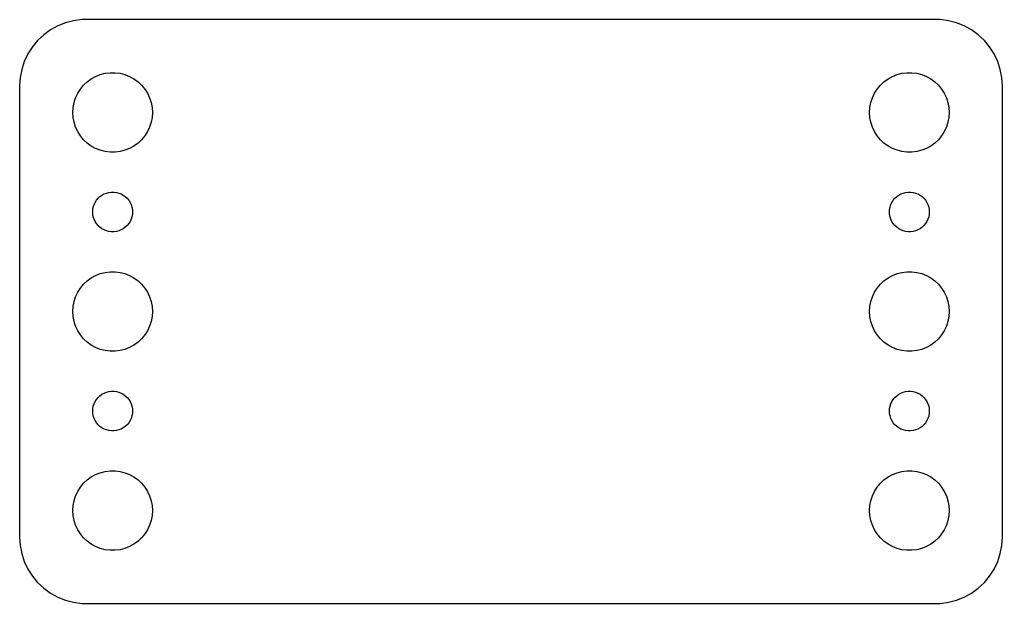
# Model space of a CAD drawing. Header units: metres. Extents: x -37 to 37, y 248 to 508.
# Drawn here: x -37 to 37, y 356 to 400 of the extents above; entities that cross this region are included whole.
import ezdxf

# ---------------------------------------------------------------- set-up
doc = ezdxf.new("R2010")
doc.units = ezdxf.units.M

msp = doc.modelspace()

# ---------------------------------------------------------------- linework, layer by layer
for p, q in [((-33.5451, 399.755), (-34.1289, 399.524)), ((-32.9369, 399.911), (-33.5451, 399.755)), ((-32.3139, 399.99), (-32.9369, 399.911)), ((32.3139, 399.99), (-32.3139, 399.99)), ((32.9369, 399.911), (32.3139, 399.99)), ((33.5451, 399.755), (32.9369, 399.911)), ((34.1289, 399.524), (33.5451, 399.755)), ((-34.6791, 399.222), (-35.1871, 398.853)), ((-34.1289, 399.524), (-34.6791, 399.222)), ((34.6791, 399.222), (34.1289, 399.524)), ((35.1871, 398.853), (34.6791, 399.222)), ((-35.6448, 398.423), (-36.0451, 397.939)), ((-35.1871, 398.853), (-35.6448, 398.423)), ((35.6448, 398.423), (35.1871, 398.853)), ((36.0451, 397.939), (35.6448, 398.423)), ((-36.3815, 397.409), (-36.6489, 396.841)), ((-36.0451, 397.939), (-36.3815, 397.409)), ((36.3815, 397.409), (36.0451, 397.939)), ((36.6489, 396.841), (36.3815, 397.409)), ((-36.6489, 396.841), (-36.8429, 396.243)), ((36.8429, 396.243), (36.6489, 396.841)), ((-36.8429, 396.243), (-36.9606, 395.627)), ((-30.927, 395.853), (-30.5621, 395.947)), ((-30.5621, 395.947), (-30.1884, 395.994)), ((-30.1884, 395.994), (-29.8116, 395.994)), ((-29.8116, 395.994), (-29.4379, 395.947)), ((-29.4379, 395.947), (-29.0729, 395.853)), ((29.0729, 395.853), (29.4379, 395.947)), ((29.4379, 395.947), (29.8116, 395.994)), ((29.8116, 395.994), (30.1884, 395.994)), ((30.1884, 395.994), (30.5621, 395.947)), ((30.5621, 395.947), (30.927, 395.853)), ((36.9606, 395.627), (36.8429, 396.243)), ((-36.9606, 395.627), (-37, 395)), ((-32.1869, 395.054), (-31.9123, 395.312)), ((-31.9123, 395.312), (-31.6075, 395.533)), ((-31.6075, 395.533), (-31.2773, 395.714)), ((-31.2773, 395.714), (-30.927, 395.853)), ((-29.0729, 395.853), (-28.7227, 395.714)), ((-28.7227, 395.714), (-28.3925, 395.533)), ((-28.3925, 395.533), (-28.0877, 395.312)), ((-28.0877, 395.312), (-27.8131, 395.054)), ((27.8131, 395.054), (28.0877, 395.312)), ((28.0877, 395.312), (28.3925, 395.533)), ((28.3925, 395.533), (28.7227, 395.714)), ((28.7227, 395.714), (29.0729, 395.853)), ((30.927, 395.853), (31.2773, 395.714)), ((31.2773, 395.714), (31.6075, 395.533)), ((31.6075, 395.533), (31.9123, 395.312)), ((31.9123, 395.312), (32.1869, 395.054)), ((37, 395), (36.9606, 395.627)), ((-37, 395), (-37, 361)), ((-32.7893, 394.104), (-32.6289, 394.445)), ((-32.6289, 394.445), (-32.427, 394.763)), ((-32.427, 394.763), (-32.1869, 395.054)), ((-27.8131, 395.054), (-27.5729, 394.763)), ((-27.5729, 394.763), (-27.3711, 394.445)), ((-27.3711, 394.445), (-27.2107, 394.104)), ((27.2107, 394.104), (27.3711, 394.445)), ((27.3711, 394.445), (27.5729, 394.763)), ((27.5729, 394.763), (27.8131, 395.054)), ((32.1869, 395.054), (32.427, 394.763)), ((32.427, 394.763), (32.6289, 394.445)), ((32.6289, 394.445), (32.7893, 394.104)), ((37, 361), (37, 395)), ((-32.9763, 393.376), (-32.9057, 393.746)), ((-32.9057, 393.746), (-32.7893, 394.104)), ((-27.2107, 394.104), (-27.0942, 393.746)), ((-27.0942, 393.746), (-27.0237, 393.376)), ((27.0237, 393.376), (27.0942, 393.746)), ((27.0942, 393.746), (27.2107, 394.104)), ((32.7893, 394.104), (32.9057, 393.746)), ((32.9057, 393.746), (32.9763, 393.376)), ((-33, 393), (-32.9763, 393.376)), ((-32.9763, 392.624), (-33, 393)), ((-27.0237, 393.376), (-27, 393)), ((-27, 393), (-27.0237, 392.624)), ((27, 393), (27.0237, 393.376)), ((27.0237, 392.624), (27, 393)), ((32.9763, 393.376), (33, 393)), ((33, 393), (32.9763, 392.624)), ((-32.9057, 392.254), (-32.9763, 392.624)), ((-32.7893, 391.896), (-32.9057, 392.254)), ((-27.0942, 392.254), (-27.2107, 391.896)), ((-27.0237, 392.624), (-27.0942, 392.254)), ((27.0942, 392.254), (27.0237, 392.624)), ((27.2107, 391.896), (27.0942, 392.254)), ((32.9057, 392.254), (32.7893, 391.896)), ((32.9763, 392.624), (32.9057, 392.254)), ((-32.6289, 391.555), (-32.7893, 391.896)), ((-32.427, 391.237), (-32.6289, 391.555)), ((-27.3711, 391.555), (-27.5729, 391.237)), ((-27.2107, 391.896), (-27.3711, 391.555)), ((27.3711, 391.555), (27.2107, 391.896)), ((27.5729, 391.237), (27.3711, 391.555)), ((32.6289, 391.555), (32.427, 391.237)), ((32.7893, 391.896), (32.6289, 391.555)), ((-32.1869, 390.946), (-32.427, 391.237)), ((-31.9123, 390.688), (-32.1869, 390.946)), ((-27.8131, 390.946), (-28.0877, 390.688)), ((-27.5729, 391.237), (-27.8131, 390.946)), ((27.8131, 390.946), (27.5729, 391.237)), ((28.0877, 390.688), (27.8131, 390.946)), ((32.1869, 390.946), (31.9123, 390.688)), ((32.427, 391.237), (32.1869, 390.946)), ((-31.6075, 390.467), (-31.9123, 390.688)), ((-31.2773, 390.286), (-31.6075, 390.467)), ((-30.927, 390.147), (-31.2773, 390.286)), ((-30.5621, 390.053), (-30.927, 390.147)), ((-30.1884, 390.006), (-30.5621, 390.053)), ((-29.8116, 390.006), (-30.1884, 390.006)), ((-29.4379, 390.053), (-29.8116, 390.006)), ((-29.0729, 390.147), (-29.4379, 390.053)), ((-28.7227, 390.286), (-29.0729, 390.147)), ((-28.3925, 390.467), (-28.7227, 390.286)), ((-28.0877, 390.688), (-28.3925, 390.467)), ((28.3925, 390.467), (28.0877, 390.688)), ((28.7227, 390.286), (28.3925, 390.467)), ((29.0729, 390.147), (28.7227, 390.286)), ((29.4379, 390.053), (29.0729, 390.147)), ((29.8116, 390.006), (29.4379, 390.053)), ((30.1884, 390.006), (29.8116, 390.006)), ((30.5621, 390.053), (30.1884, 390.006)), ((30.927, 390.147), (30.5621, 390.053)), ((31.2773, 390.286), (30.927, 390.147)), ((31.6075, 390.467), (31.2773, 390.286)), ((31.9123, 390.688), (31.6075, 390.467)), ((-31.3145, 386.223), (-31.2135, 386.382)), ((-31.2135, 386.382), (-31.0934, 386.527)), ((-31.0934, 386.527), (-30.9561, 386.656)), ((-30.9561, 386.656), (-30.8037, 386.766)), ((-30.8037, 386.766), (-30.6387, 386.857)), ((-30.6387, 386.857), (-30.4635, 386.927)), ((-30.4635, 386.927), (-30.2811, 386.973)), ((-30.2811, 386.973), (-30.0942, 386.997)), ((-30.0942, 386.997), (-29.9058, 386.997)), ((-29.9058, 386.997), (-29.7189, 386.973)), ((-29.7189, 386.973), (-29.5365, 386.927)), ((-29.5365, 386.927), (-29.3613, 386.857)), ((-29.3613, 386.857), (-29.1963, 386.766)), ((-29.1963, 386.766), (-29.0439, 386.656)), ((-29.0439, 386.656), (-28.9065, 386.527)), ((-28.9065, 386.527), (-28.7865, 386.382)), ((-28.7865, 386.382), (-28.6855, 386.223)), ((28.6855, 386.223), (28.7865, 386.382)), ((28.7865, 386.382), (28.9065, 386.527)), ((28.9065, 386.527), (29.0439, 386.656)), ((29.0439, 386.656), (29.1963, 386.766)), ((29.1963, 386.766), (29.3613, 386.857)), ((29.3613, 386.857), (29.5365, 386.927)), ((29.5365, 386.927), (29.7189, 386.973)), ((29.7189, 386.973), (29.9058, 386.997)), ((29.9058, 386.997), (30.0942, 386.997)), ((30.0942, 386.997), (30.2811, 386.973)), ((30.2811, 386.973), (30.4635, 386.927)), ((30.4635, 386.927), (30.6387, 386.857)), ((30.6387, 386.857), (30.8037, 386.766)), ((30.8037, 386.766), (30.9561, 386.656)), ((30.9561, 386.656), (31.0934, 386.527)), ((31.0934, 386.527), (31.2135, 386.382)), ((31.2135, 386.382), (31.3145, 386.223)), ((-31.5, 385.5), (-31.4882, 385.688)), ((-31.4882, 385.688), (-31.4529, 385.873)), ((-31.4529, 385.873), (-31.3947, 386.052)), ((-31.3947, 386.052), (-31.3145, 386.223)), ((-28.6855, 386.223), (-28.6053, 386.052)), ((-28.6053, 386.052), (-28.5471, 385.873)), ((-28.5471, 385.873), (-28.5118, 385.688)), ((-28.5118, 385.688), (-28.5, 385.5)), ((28.5, 385.5), (28.5118, 385.688)), ((28.5118, 385.688), (28.5471, 385.873)), ((28.5471, 385.873), (28.6053, 386.052)), ((28.6053, 386.052), (28.6855, 386.223)), ((31.3145, 386.223), (31.3947, 386.052)), ((31.3947, 386.052), (31.4529, 385.873)), ((31.4529, 385.873), (31.4882, 385.688)), ((31.4882, 385.688), (31.5, 385.5)), ((-31.4882, 385.312), (-31.5, 385.5)), ((-31.4529, 385.127), (-31.4882, 385.312)), ((-31.3947, 384.948), (-31.4529, 385.127)), ((-31.3145, 384.777), (-31.3947, 384.948)), ((-28.6053, 384.948), (-28.6855, 384.777)), ((-28.5471, 385.127), (-28.6053, 384.948)), ((-28.5118, 385.312), (-28.5471, 385.127)), ((-28.5, 385.5), (-28.5118, 385.312)), ((28.5118, 385.312), (28.5, 385.5)), ((28.5471, 385.127), (28.5118, 385.312)), ((28.6053, 384.948), (28.5471, 385.127)), ((28.6855, 384.777), (28.6053, 384.948)), ((31.3947, 384.948), (31.3145, 384.777)), ((31.4529, 385.127), (31.3947, 384.948)), ((31.4882, 385.312), (31.4529, 385.127)), ((31.5, 385.5), (31.4882, 385.312)), ((-31.2135, 384.618), (-31.3145, 384.777)), ((-31.0934, 384.473), (-31.2135, 384.618)), ((-30.9561, 384.344), (-31.0934, 384.473)), ((-30.8037, 384.234), (-30.9561, 384.344)), ((-30.6387, 384.143), (-30.8037, 384.234)), ((-30.4635, 384.073), (-30.6387, 384.143)), ((-30.2811, 384.027), (-30.4635, 384.073)), ((-29.5365, 384.073), (-29.7189, 384.027)), ((-29.3613, 384.143), (-29.5365, 384.073)), ((-29.1963, 384.234), (-29.3613, 384.143)), ((-29.0439, 384.344), (-29.1963, 384.234)), ((-28.9065, 384.473), (-29.0439, 384.344)), ((-28.7865, 384.618), (-28.9065, 384.473)), ((-28.6855, 384.777), (-28.7865, 384.618)), ((28.7865, 384.618), (28.6855, 384.777)), ((28.9065, 384.473), (28.7865, 384.618)), ((29.0439, 384.344), (28.9065, 384.473)), ((29.1963, 384.234), (29.0439, 384.344)), ((29.3613, 384.143), (29.1963, 384.234)), ((29.5365, 384.073), (29.3613, 384.143)), ((29.7189, 384.027), (29.5365, 384.073)), ((30.4635, 384.073), (30.2811, 384.027)), ((30.6387, 384.143), (30.4635, 384.073)), ((30.8037, 384.234), (30.6387, 384.143)), ((30.9561, 384.344), (30.8037, 384.234)), ((31.0934, 384.473), (30.9561, 384.344)), ((31.2135, 384.618), (31.0934, 384.473)), ((31.3145, 384.777), (31.2135, 384.618)), ((-30.0942, 384.003), (-30.2811, 384.027)), ((-29.9058, 384.003), (-30.0942, 384.003)), ((-29.7189, 384.027), (-29.9058, 384.003)), ((29.9058, 384.003), (29.7189, 384.027)), ((30.0942, 384.003), (29.9058, 384.003)), ((30.2811, 384.027), (30.0942, 384.003)), ((-31.9123, 380.312), (-31.6075, 380.533)), ((-31.6075, 380.533), (-31.2773, 380.714)), ((-31.2773, 380.714), (-30.927, 380.853)), ((-30.927, 380.853), (-30.5621, 380.947)), ((-30.5621, 380.947), (-30.1884, 380.994)), ((-30.1884, 380.994), (-29.8116, 380.994)), ((-29.8116, 380.994), (-29.4379, 380.947)), ((-29.4379, 380.947), (-29.0729, 380.853)), ((-29.0729, 380.853), (-28.7227, 380.714)), ((-28.7227, 380.714), (-28.3925, 380.533)), ((-28.3925, 380.533), (-28.0877, 380.312)), ((28.0877, 380.312), (28.3925, 380.533)), ((28.3925, 380.533), (28.7227, 380.714)), ((28.7227, 380.714), (29.0729, 380.853)), ((29.0729, 380.853), (29.4379, 380.947)), ((29.4379, 380.947), (29.8116, 380.994)), ((29.8116, 380.994), (30.1884, 380.994)), ((30.1884, 380.994), (30.5621, 380.947)), ((30.5621, 380.947), (30.927, 380.853)), ((30.927, 380.853), (31.2773, 380.714)), ((31.2773, 380.714), (31.6075, 380.533)), ((31.6075, 380.533), (31.9123, 380.312)), ((-32.6289, 379.445), (-32.427, 379.763)), ((-32.427, 379.763), (-32.1869, 380.054)), ((-32.1869, 380.054), (-31.9123, 380.312)), ((-28.0877, 380.312), (-27.8131, 380.054)), ((-27.8131, 380.054), (-27.5729, 379.763)), ((-27.5729, 379.763), (-27.3711, 379.445)), ((27.3711, 379.445), (27.5729, 379.763)), ((27.5729, 379.763), (27.8131, 380.054)), ((27.8131, 380.054), (28.0877, 380.312)), ((31.9123, 380.312), (32.1869, 380.054)), ((32.1869, 380.054), (32.427, 379.763)), ((32.427, 379.763), (32.6289, 379.445)), ((-32.9057, 378.746), (-32.7893, 379.104)), ((-32.7893, 379.104), (-32.6289, 379.445)), ((-27.3711, 379.445), (-27.2107, 379.104)), ((-27.2107, 379.104), (-27.0942, 378.746)), ((27.0942, 378.746), (27.2107, 379.104)), ((27.2107, 379.104), (27.3711, 379.445)), ((32.6289, 379.445), (32.7893, 379.104)), ((32.7893, 379.104), (32.9057, 378.746)), ((-33, 378), (-32.9763, 378.376)), ((-32.9763, 378.376), (-32.9057, 378.746)), ((-27.0942, 378.746), (-27.0237, 378.376)), ((-27.0237, 378.376), (-27, 378)), ((27, 378), (27.0237, 378.376)), ((27.0237, 378.376), (27.0942, 378.746)), ((32.9057, 378.746), (32.9763, 378.376)), ((32.9763, 378.376), (33, 378)), ((-32.9763, 377.624), (-33, 378)), ((-32.9057, 377.254), (-32.9763, 377.624)), ((-27.0237, 377.624), (-27.0942, 377.254)), ((-27, 378), (-27.0237, 377.624)), ((27.0237, 377.624), (27, 378)), ((27.0942, 377.254), (27.0237, 377.624)), ((32.9763, 377.624), (32.9057, 377.254)), ((33, 378), (32.9763, 377.624)), ((-32.7893, 376.896), (-32.9057, 377.254)), ((-32.6289, 376.555), (-32.7893, 376.896)), ((-27.2107, 376.896), (-27.3711, 376.555)), ((-27.0942, 377.254), (-27.2107, 376.896)), ((27.2107, 376.896), (27.0942, 377.254)), ((27.3711, 376.555), (27.2107, 376.896)), ((32.7893, 376.896), (32.6289, 376.555)), ((32.9057, 377.254), (32.7893, 376.896)), ((-32.427, 376.237), (-32.6289, 376.555)), ((-32.1869, 375.946), (-32.427, 376.237)), ((-31.9123, 375.688), (-32.1869, 375.946)), ((-27.8131, 375.946), (-28.0877, 375.688)), ((-27.5729, 376.237), (-27.8131, 375.946)), ((-27.3711, 376.555), (-27.5729, 376.237)), ((27.5729, 376.237), (27.3711, 376.555)), ((27.8131, 375.946), (27.5729, 376.237)), ((28.0877, 375.688), (27.8131, 375.946)), ((32.1869, 375.946), (31.9123, 375.688)), ((32.427, 376.237), (32.1869, 375.946)), ((32.6289, 376.555), (32.427, 376.237)), ((-31.6075, 375.467), (-31.9123, 375.688)), ((-31.2773, 375.286), (-31.6075, 375.467)), ((-30.927, 375.147), (-31.2773, 375.286)), ((-28.7227, 375.286), (-29.0729, 375.147)), ((-28.3925, 375.467), (-28.7227, 375.286)), ((-28.0877, 375.688), (-28.3925, 375.467)), ((28.3925, 375.467), (28.0877, 375.688)), ((28.7227, 375.286), (28.3925, 375.467)), ((29.0729, 375.147), (28.7227, 375.286)), ((31.2773, 375.286), (30.927, 375.147)), ((31.6075, 375.467), (31.2773, 375.286)), ((31.9123, 375.688), (31.6075, 375.467)), ((-30.5621, 375.053), (-30.927, 375.147)), ((-30.1884, 375.006), (-30.5621, 375.053)), ((-29.8116, 375.006), (-30.1884, 375.006)), ((-29.4379, 375.053), (-29.8116, 375.006)), ((-29.0729, 375.147), (-29.4379, 375.053)), ((29.4379, 375.053), (29.0729, 375.147)), ((29.8116, 375.006), (29.4379, 375.053)), ((30.1884, 375.006), (29.8116, 375.006)), ((30.5621, 375.053), (30.1884, 375.006)), ((30.927, 375.147), (30.5621, 375.053)), ((-31.2135, 371.382), (-31.0934, 371.527)), ((-31.0934, 371.527), (-30.9561, 371.656)), ((-30.9561, 371.656), (-30.8037, 371.766)), ((-30.8037, 371.766), (-30.6387, 371.857)), ((-30.6387, 371.857), (-30.4635, 371.927)), ((-30.4635, 371.927), (-30.2811, 371.973)), ((-30.2811, 371.973), (-30.0942, 371.997)), ((-30.0942, 371.997), (-29.9058, 371.997)), ((-29.9058, 371.997), (-29.7189, 371.973)), ((-29.7189, 371.973), (-29.5365, 371.927)), ((-29.5365, 371.927), (-29.3613, 371.857)), ((-29.3613, 371.857), (-29.1963, 371.766)), ((-29.1963, 371.766), (-29.0439, 371.656)), ((-29.0439, 371.656), (-28.9065, 371.527)), ((-28.9065, 371.527), (-28.7865, 371.382)), ((28.7865, 371.382), (28.9065, 371.527)), ((28.9065, 371.527), (29.0439, 371.656)), ((29.0439, 371.656), (29.1963, 371.766)), ((29.1963, 371.766), (29.3613, 371.857)), ((29.3613, 371.857), (29.5365, 371.927)), ((29.5365, 371.927), (29.7189, 371.973)), ((29.7189, 371.973), (29.9058, 371.997)), ((29.9058, 371.997), (30.0942, 371.997)), ((30.0942, 371.997), (30.2811, 371.973)), ((30.2811, 371.973), (30.4635, 371.927)), ((30.4635, 371.927), (30.6387, 371.857)), ((30.6387, 371.857), (30.8037, 371.766)), ((30.8037, 371.766), (30.9561, 371.656)), ((30.9561, 371.656), (31.0934, 371.527)), ((31.0934, 371.527), (31.2135, 371.382)), ((-31.4882, 370.688), (-31.4529, 370.873)), ((-31.4529, 370.873), (-31.3947, 371.052)), ((-31.3947, 371.052), (-31.3145, 371.223)), ((-31.3145, 371.223), (-31.2135, 371.382)), ((-28.7865, 371.382), (-28.6855, 371.223)), ((-28.6855, 371.223), (-28.6053, 371.052)), ((-28.6053, 371.052), (-28.5471, 370.873)), ((-28.5471, 370.873), (-28.5118, 370.688)), ((28.5118, 370.688), (28.5471, 370.873)), ((28.5471, 370.873), (28.6053, 371.052)), ((28.6053, 371.052), (28.6855, 371.223)), ((28.6855, 371.223), (28.7865, 371.382)), ((31.2135, 371.382), (31.3145, 371.223)), ((31.3145, 371.223), (31.3947, 371.052)), ((31.3947, 371.052), (31.4529, 370.873)), ((31.4529, 370.873), (31.4882, 370.688)), ((-31.5, 370.5), (-31.4882, 370.688)), ((-31.4882, 370.312), (-31.5, 370.5)), ((-31.4529, 370.127), (-31.4882, 370.312)), ((-31.3947, 369.948), (-31.4529, 370.127)), ((-28.5471, 370.127), (-28.6053, 369.948)), ((-28.5118, 370.312), (-28.5471, 370.127)), ((-28.5118, 370.688), (-28.5, 370.5)), ((-28.5, 370.5), (-28.5118, 370.312)), ((28.5, 370.5), (28.5118, 370.688)), ((28.5118, 370.312), (28.5, 370.5)), ((28.5471, 370.127), (28.5118, 370.312)), ((28.6053, 369.948), (28.5471, 370.127)), ((31.4529, 370.127), (31.3947, 369.948)), ((31.4882, 370.312), (31.4529, 370.127)), ((31.4882, 370.688), (31.5, 370.5)), ((31.5, 370.5), (31.4882, 370.312)), ((-31.3145, 369.777), (-31.3947, 369.948)), ((-31.2135, 369.618), (-31.3145, 369.777)), ((-31.0934, 369.473), (-31.2135, 369.618)), ((-30.9561, 369.344), (-31.0934, 369.473)), ((-30.8037, 369.234), (-30.9561, 369.344)), ((-29.0439, 369.344), (-29.1963, 369.234)), ((-28.9065, 369.473), (-29.0439, 369.344)), ((-28.7865, 369.618), (-28.9065, 369.473)), ((-28.6855, 369.777), (-28.7865, 369.618)), ((-28.6053, 369.948), (-28.6855, 369.777)), ((28.6855, 369.777), (28.6053, 369.948)), ((28.7865, 369.618), (28.6855, 369.777)), ((28.9065, 369.473), (28.7865, 369.618)), ((29.0439, 369.344), (28.9065, 369.473)), ((29.1963, 369.234), (29.0439, 369.344)), ((30.9561, 369.344), (30.8037, 369.234)), ((31.0934, 369.473), (30.9561, 369.344)), ((31.2135, 369.618), (31.0934, 369.473)), ((31.3145, 369.777), (31.2135, 369.618)), ((31.3947, 369.948), (31.3145, 369.777)), ((-30.6387, 369.143), (-30.8037, 369.234)), ((-30.4635, 369.073), (-30.6387, 369.143)), ((-30.2811, 369.027), (-30.4635, 369.073)), ((-30.0942, 369.003), (-30.2811, 369.027)), ((-29.9058, 369.003), (-30.0942, 369.003)), ((-29.7189, 369.027), (-29.9058, 369.003)), ((-29.5365, 369.073), (-29.7189, 369.027)), ((-29.3613, 369.143), (-29.5365, 369.073)), ((-29.1963, 369.234), (-29.3613, 369.143)), ((29.3613, 369.143), (29.1963, 369.234)), ((29.5365, 369.073), (29.3613, 369.143)), ((29.7189, 369.027), (29.5365, 369.073)), ((29.9058, 369.003), (29.7189, 369.027)), ((30.0942, 369.003), (29.9058, 369.003)), ((30.2811, 369.027), (30.0942, 369.003)), ((30.4635, 369.073), (30.2811, 369.027)), ((30.6387, 369.143), (30.4635, 369.073)), ((30.8037, 369.234), (30.6387, 369.143)), ((-31.6075, 365.533), (-31.2773, 365.714)), ((-31.2773, 365.714), (-30.927, 365.853)), ((-30.927, 365.853), (-30.5621, 365.947)), ((-30.5621, 365.947), (-30.1884, 365.994)), ((-30.1884, 365.994), (-29.8116, 365.994)), ((-29.8116, 365.994), (-29.4379, 365.947)), ((-29.4379, 365.947), (-29.0729, 365.853)), ((-29.0729, 365.853), (-28.7227, 365.714)), ((-28.7227, 365.714), (-28.3925, 365.533)), ((28.3925, 365.533), (28.7227, 365.714)), ((28.7227, 365.714), (29.0729, 365.853)), ((29.0729, 365.853), (29.4379, 365.947)), ((29.4379, 365.947), (29.8116, 365.994)), ((29.8116, 365.994), (30.1884, 365.994)), ((30.1884, 365.994), (30.5621, 365.947)), ((30.5621, 365.947), (30.927, 365.853)), ((30.927, 365.853), (31.2773, 365.714)), ((31.2773, 365.714), (31.6075, 365.533)), ((-32.427, 364.763), (-32.1869, 365.054)), ((-32.1869, 365.054), (-31.9123, 365.312)), ((-31.9123, 365.312), (-31.6075, 365.533)), ((-28.3925, 365.533), (-28.0877, 365.312)), ((-28.0877, 365.312), (-27.8131, 365.054)), ((-27.8131, 365.054), (-27.5729, 364.763)), ((27.5729, 364.763), (27.8131, 365.054)), ((27.8131, 365.054), (28.0877, 365.312)), ((28.0877, 365.312), (28.3925, 365.533)), ((31.6075, 365.533), (31.9123, 365.312)), ((31.9123, 365.312), (32.1869, 365.054)), ((32.1869, 365.054), (32.427, 364.763)), ((-32.9057, 363.746), (-32.7893, 364.104)), ((-32.7893, 364.104), (-32.6289, 364.445)), ((-32.6289, 364.445), (-32.427, 364.763)), ((-27.5729, 364.763), (-27.3711, 364.445)), ((-27.3711, 364.445), (-27.2107, 364.104)), ((-27.2107, 364.104), (-27.0942, 363.746)), ((27.0942, 363.746), (27.2107, 364.104)), ((27.2107, 364.104), (27.3711, 364.445)), ((27.3711, 364.445), (27.5729, 364.763)), ((32.427, 364.763), (32.6289, 364.445)), ((32.6289, 364.445), (32.7893, 364.104)), ((32.7893, 364.104), (32.9057, 363.746)), ((-33, 363), (-32.9763, 363.376)), ((-32.9763, 363.376), (-32.9057, 363.746)), ((-27.0942, 363.746), (-27.0237, 363.376)), ((-27.0237, 363.376), (-27, 363)), ((27, 363), (27.0237, 363.376)), ((27.0237, 363.376), (27.0942, 363.746)), ((32.9057, 363.746), (32.9763, 363.376)), ((32.9763, 363.376), (33, 363)), ((-32.9763, 362.624), (-33, 363)), ((-32.9057, 362.254), (-32.9763, 362.624)), ((-27.0237, 362.624), (-27.0942, 362.254)), ((-27, 363), (-27.0237, 362.624)), ((27.0237, 362.624), (27, 363)), ((27.0942, 362.254), (27.0237, 362.624)), ((32.9763, 362.624), (32.9057, 362.254)), ((33, 363), (32.9763, 362.624)), ((-32.7893, 361.896), (-32.9057, 362.254)), ((-32.6289, 361.555), (-32.7893, 361.896)), ((-27.2107, 361.896), (-27.3711, 361.555)), ((-27.0942, 362.254), (-27.2107, 361.896)), ((27.2107, 361.896), (27.0942, 362.254)), ((27.3711, 361.555), (27.2107, 361.896)), ((32.7893, 361.896), (32.6289, 361.555)), ((32.9057, 362.254), (32.7893, 361.896)), ((-32.427, 361.237), (-32.6289, 361.555)), ((-32.1869, 360.946), (-32.427, 361.237)), ((-27.5729, 361.237), (-27.8131, 360.946)), ((-27.3711, 361.555), (-27.5729, 361.237)), ((27.5729, 361.237), (27.3711, 361.555)), ((27.8131, 360.946), (27.5729, 361.237)), ((32.427, 361.237), (32.1869, 360.946)), ((32.6289, 361.555), (32.427, 361.237)), ((-37, 361), (-36.9606, 360.373)), ((-31.9123, 360.688), (-32.1869, 360.946)), ((-31.6075, 360.467), (-31.9123, 360.688)), ((-31.2773, 360.286), (-31.6075, 360.467)), ((-28.3925, 360.467), (-28.7227, 360.286)), ((-28.0877, 360.688), (-28.3925, 360.467)), ((-27.8131, 360.946), (-28.0877, 360.688)), ((28.0877, 360.688), (27.8131, 360.946)), ((28.3925, 360.467), (28.0877, 360.688)), ((28.7227, 360.286), (28.3925, 360.467)), ((31.6075, 360.467), (31.2773, 360.286)), ((31.9123, 360.688), (31.6075, 360.467)), ((32.1869, 360.946), (31.9123, 360.688)), ((36.9606, 360.373), (37, 361)), ((-36.9606, 360.373), (-36.8429, 359.757)), ((-36.8429, 359.757), (-36.6489, 359.159)), ((-30.927, 360.147), (-31.2773, 360.286)), ((-30.5621, 360.053), (-30.927, 360.147)), ((-30.1884, 360.006), (-30.5621, 360.053)), ((-29.8116, 360.006), (-30.1884, 360.006)), ((-29.4379, 360.053), (-29.8116, 360.006)), ((-29.0729, 360.147), (-29.4379, 360.053)), ((-28.7227, 360.286), (-29.0729, 360.147)), ((29.0729, 360.147), (28.7227, 360.286)), ((29.4379, 360.053), (29.0729, 360.147)), ((29.8116, 360.006), (29.4379, 360.053)), ((30.1884, 360.006), (29.8116, 360.006)), ((30.5621, 360.053), (30.1884, 360.006)), ((30.927, 360.147), (30.5621, 360.053)), ((31.2773, 360.286), (30.927, 360.147)), ((36.6489, 359.159), (36.8429, 359.757)), ((36.8429, 359.757), (36.9606, 360.373)), ((-36.6489, 359.159), (-36.3815, 358.591)), ((36.3815, 358.591), (36.6489, 359.159)), ((-36.3815, 358.591), (-36.0451, 358.061)), ((36.0451, 358.061), (36.3815, 358.591)), ((-36.0451, 358.061), (-35.6448, 357.577)), ((-35.6448, 357.577), (-35.1871, 357.147)), ((35.1871, 357.147), (35.6448, 357.577)), ((35.6448, 357.577), (36.0451, 358.061)), ((-35.1871, 357.147), (-34.6791, 356.778)), ((-34.6791, 356.778), (-34.1289, 356.476)), ((34.1289, 356.476), (34.6791, 356.778)), ((34.6791, 356.778), (35.1871, 357.147)), ((-34.1289, 356.476), (-33.5451, 356.245)), ((-33.5451, 356.245), (-32.9369, 356.089)), ((-32.9369, 356.089), (-32.3139, 356.01)), ((-32.3139, 356.01), (32.3139, 356.01)), ((32.3139, 356.01), (32.9369, 356.089)), ((32.9369, 356.089), (33.5451, 356.245)), ((33.5451, 356.245), (34.1289, 356.476))]:
    msp.add_line(p, q)

doc.saveas('drawing.dxf')
